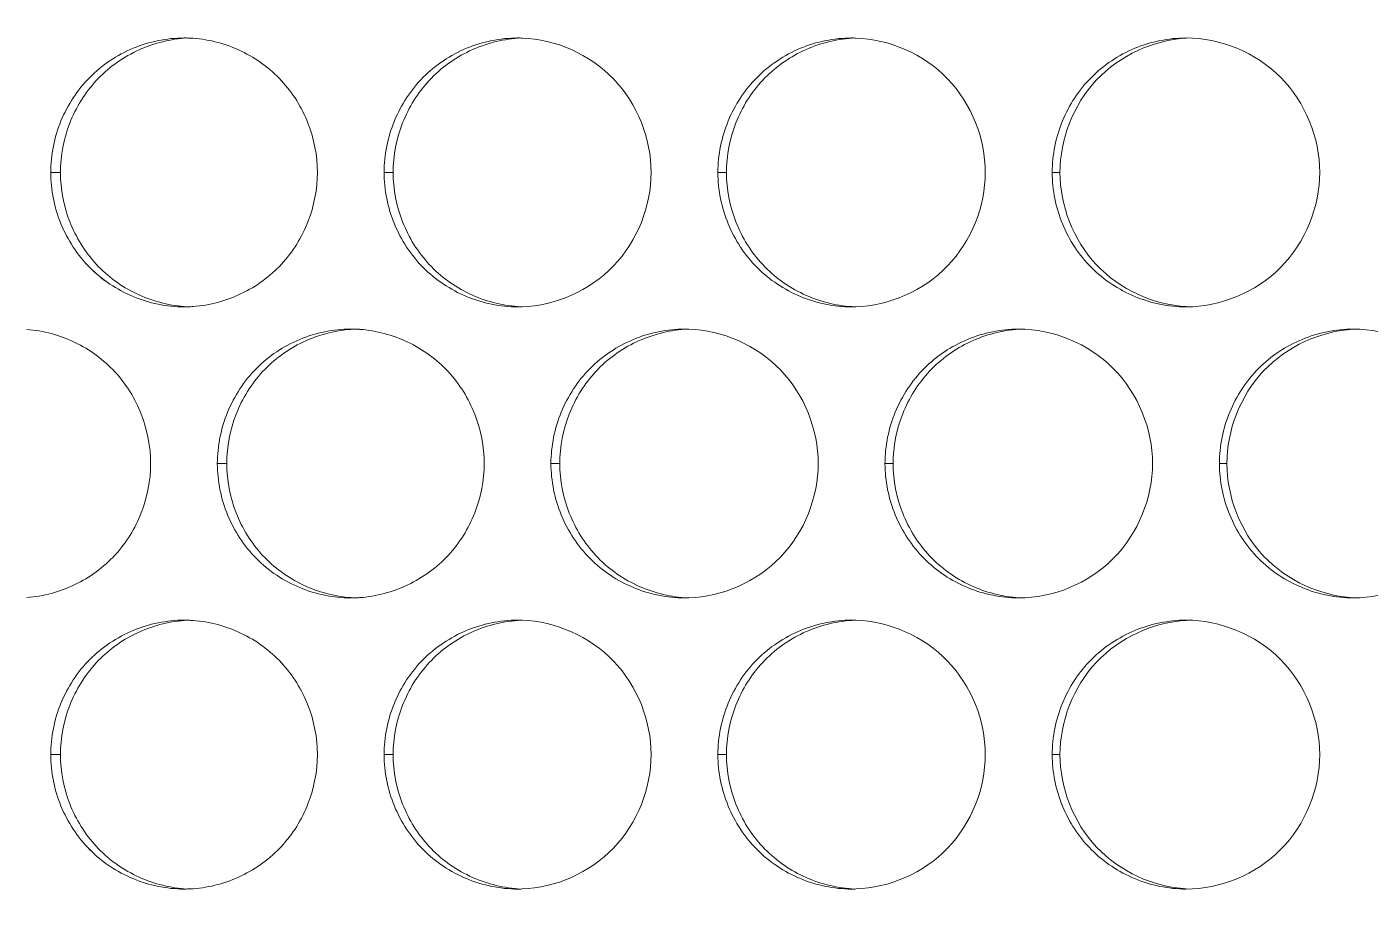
# Model space of a CAD drawing. Header units: millimetres. Extents: x 1177 to 4147, y 93 to 2194.
# Drawn here: x 1696.71 to 1726.67, y 1771.54 to 1791.03 of the extents above; entities that cross this region are included whole.
import ezdxf

# ---------------------------------------------------------------- set-up
doc = ezdxf.new("R2010")
doc.units = ezdxf.units.MM
doc.header["$LTSCALE"] = 0.1
doc.layers.get('0').update_dxf_attribs({"lineweight": 13})
doc.layers.add('标注', color=251, linetype='Continuous', lineweight=9)

msp = doc.modelspace()

# ---------------------------------------------------------------- linework, layer by layer
for radius, start, end in [(196.75, 204.56225, 43.01001), (177.334, 204.90538, 48.55999), (177.047, 204.9052, 48.6494), (168.077, 204.78787, 51.55568), (165.455, 204.70676, 52.44821), (156.5, 204.24844, 55.64881), (156.25, 204.23139, 55.74165), (155.11, 204.1505, 56.16753), (155, 204.14243, 56.20879)]:
    msp.add_arc((1812.49, 1686.895), radius, start, end)
at = {"layer": '标注'}
for p, q in [((1697.462, 1787.779), (1697.246, 1787.779)), ((1697.462, 1787.779), (1697.246, 1787.779)), ((1704.884, 1787.779), (1704.682, 1787.779)), ((1704.884, 1787.779), (1704.682, 1787.779)), ((1712.316, 1787.779), (1712.127, 1787.779)), ((1712.316, 1787.779), (1712.127, 1787.779)), ((1719.756, 1787.779), (1719.582, 1787.779)), ((1719.756, 1787.779), (1719.582, 1787.779)), ((1701.172, 1781.284), (1700.962, 1781.284)), ((1708.599, 1781.284), (1708.403, 1781.284)), ((1716.035, 1781.284), (1715.853, 1781.284)), ((1723.479, 1781.284), (1723.312, 1781.284)), ((1697.462, 1774.789), (1697.246, 1774.789)), ((1697.462, 1774.789), (1697.246, 1774.789)), ((1704.884, 1774.789), (1704.682, 1774.789)), ((1704.884, 1774.789), (1704.682, 1774.789)), ((1712.316, 1774.789), (1712.127, 1774.789)), ((1712.316, 1774.789), (1712.127, 1774.789)), ((1719.756, 1774.789), (1719.582, 1774.789)), ((1719.756, 1774.789), (1719.582, 1774.789))]:
    msp.add_line(p, q, dxfattribs=at)
for centre, radius, start, end in [((1700.219, 1787.975), 2.804, 87.8277, 89.9975), ((1700.219, 1787.975), 2.804, 87.8277, 89.9975), ((1700.217, 1787.94), 2.84, 85.8355, 87.828), ((1700.217, 1787.94), 2.84, 85.8355, 87.828), ((1707.659, 1787.969), 2.81, 87.977, 89.9978), ((1707.659, 1787.969), 2.81, 87.977, 89.9978), ((1715.108, 1787.964), 2.815, 88.1254, 89.9981), ((1715.108, 1787.964), 2.815, 88.1254, 89.9981), ((1700.219, 1787.583), 2.804, 270.0025, 272.1723), ((1700.219, 1787.583), 2.804, 270.0025, 272.1723), ((1700.217, 1787.619), 2.84, 272.172, 274.1645), ((1700.217, 1787.619), 2.84, 272.172, 274.1645), ((1707.659, 1787.589), 2.81, 270.0022, 272.023), ((1707.659, 1787.589), 2.81, 270.0022, 272.023), ((1715.108, 1787.595), 2.815, 270.0019, 271.8746), ((1715.108, 1787.595), 2.815, 270.0019, 271.8746), ((1703.938, 1781.477), 2.807, 87.9025, 89.9977), ((1703.936, 1781.443), 2.842, 85.9783, 87.9027), ((1711.382, 1781.471), 2.813, 88.0513, 89.998), ((1703.938, 1781.091), 2.807, 270.0023, 272.0975), ((1703.936, 1781.126), 2.842, 272.0973, 274.0217), ((1711.382, 1781.097), 2.813, 270.002, 271.9487), ((1700.219, 1774.985), 2.804, 87.8277, 89.9975), ((1700.219, 1774.985), 2.804, 87.8277, 89.9975), ((1700.217, 1774.949), 2.84, 85.8355, 87.828), ((1700.217, 1774.949), 2.84, 85.8355, 87.828), ((1707.659, 1774.979), 2.81, 87.977, 89.9978), ((1707.659, 1774.979), 2.81, 87.977, 89.9978), ((1715.108, 1774.974), 2.815, 88.1254, 89.9981), ((1715.108, 1774.974), 2.815, 88.1254, 89.9981), ((1700.219, 1774.593), 2.804, 270.0025, 272.1723), ((1700.219, 1774.593), 2.804, 270.0025, 272.1723), ((1700.217, 1774.629), 2.84, 272.172, 274.1645), ((1700.217, 1774.629), 2.84, 272.172, 274.1645), ((1707.659, 1774.599), 2.81, 270.0022, 272.023), ((1707.659, 1774.599), 2.81, 270.0022, 272.023), ((1715.108, 1774.604), 2.815, 270.0019, 271.8746), ((1715.108, 1774.604), 2.815, 270.0019, 271.8746)]:
    msp.add_arc(centre, radius, start, end, dxfattribs=at)
msp.add_spline([(2027.49, 1819.182), (1864.296, 1806.369), (1766.772, 1737.15), (1658.757, 1615.796), (1597.49, 1595.163)], degree=3, dxfattribs=at)
for points, knots in [([(1700.225, 1790.772), (1699.856, 1790.745), (1699.123, 1790.546), (1698.205, 1789.875), (1697.608, 1788.903), (1697.462, 1788.152), (1697.462, 1787.779)], [0, 0, 0, 0, 0.248925, 0.498265, 0.748671, 1, 1, 1, 1]), ([(1700.225, 1790.772), (1699.856, 1790.745), (1699.123, 1790.546), (1698.205, 1789.875), (1697.608, 1788.903), (1697.462, 1788.152), (1697.462, 1787.779)], [0, 0, 0, 0, 0.248925, 0.498265, 0.748671, 1, 1, 1, 1]), ([(1703.194, 1787.779), (1703.194, 1788.153), (1703.047, 1788.903), (1702.448, 1789.875), (1701.528, 1790.546), (1700.793, 1790.745), (1700.424, 1790.772)], [0, 0, 0, 0, 0.251074, 0.501391, 0.750853, 1, 1, 1, 1]), ([(1703.194, 1787.779), (1703.194, 1788.153), (1703.047, 1788.903), (1702.448, 1789.875), (1701.528, 1790.546), (1700.793, 1790.745), (1700.424, 1790.772)], [0, 0, 0, 0, 0.251074, 0.501391, 0.750853, 1, 1, 1, 1]), ([(1707.664, 1790.773), (1707.294, 1790.748), (1706.557, 1790.551), (1705.633, 1789.88), (1705.031, 1788.907), (1704.884, 1788.154), (1704.884, 1787.779)], [0, 0, 0, 0, 0.249064, 0.498469, 0.748809, 1, 1, 1, 1]), ([(1707.664, 1790.773), (1707.294, 1790.748), (1706.557, 1790.551), (1705.633, 1789.88), (1705.031, 1788.907), (1704.884, 1788.154), (1704.884, 1787.779)], [0, 0, 0, 0, 0.249064, 0.498469, 0.748809, 1, 1, 1, 1]), ([(1710.637, 1787.779), (1710.637, 1788.529), (1710.034, 1790.085), (1708.503, 1790.751), (1707.758, 1790.778)], [0, 0, 0, 0, 0.50127, 1, 1, 1, 1]), ([(1710.637, 1787.779), (1710.637, 1788.529), (1710.034, 1790.085), (1708.503, 1790.751), (1707.758, 1790.778)], [0, 0, 0, 0, 0.50127, 1, 1, 1, 1]), ([(1715.113, 1790.774), (1714.741, 1790.75), (1714, 1790.556), (1713.07, 1789.886), (1712.464, 1788.91), (1712.316, 1788.155), (1712.316, 1787.779)], [0, 0, 0, 0, 0.249193, 0.49866, 0.748939, 1, 1, 1, 1]), ([(1715.113, 1790.774), (1714.741, 1790.75), (1714, 1790.556), (1713.07, 1789.886), (1712.464, 1788.91), (1712.316, 1788.155), (1712.316, 1787.779)], [0, 0, 0, 0, 0.249193, 0.49866, 0.748939, 1, 1, 1, 1]), ([(1718.09, 1787.779), (1718.09, 1788.53), (1717.484, 1790.089), (1715.947, 1790.753), (1715.2, 1790.778)], [0, 0, 0, 0, 0.501064, 1, 1, 1, 1]), ([(1718.09, 1787.779), (1718.09, 1788.53), (1717.484, 1790.089), (1715.947, 1790.753), (1715.2, 1790.778)], [0, 0, 0, 0, 0.501064, 1, 1, 1, 1]), ([(1722.571, 1790.775), (1721.837, 1790.732), (1720.341, 1790.052), (1719.756, 1788.519), (1719.756, 1787.779)], [0, 0, 0, 0, 0.498764, 1, 1, 1, 1]), ([(1722.571, 1790.775), (1721.837, 1790.732), (1720.341, 1790.052), (1719.756, 1788.519), (1719.756, 1787.779)], [0, 0, 0, 0, 0.498764, 1, 1, 1, 1]), ([(1725.551, 1787.779), (1725.551, 1788.544), (1724.918, 1790.136), (1723.328, 1790.779), (1722.566, 1790.779)], [0, 0, 0, 0, 0.500882, 1, 1, 1, 1]), ([(1725.551, 1787.779), (1725.551, 1788.544), (1724.918, 1790.136), (1723.328, 1790.779), (1722.566, 1790.779)], [0, 0, 0, 0, 0.500882, 1, 1, 1, 1]), ([(1706.521, 1790.548), (1706.163, 1790.398), (1705.494, 1789.958), (1705.059, 1789.286), (1704.911, 1788.927)], [0, 0, 0, 0, 0.499396, 1, 1, 1, 1]), ([(1706.521, 1790.548), (1706.163, 1790.398), (1705.494, 1789.958), (1705.059, 1789.286), (1704.911, 1788.927)], [0, 0, 0, 0, 0.499396, 1, 1, 1, 1]), ([(1713.968, 1790.548), (1713.61, 1790.398), (1712.941, 1789.958), (1712.505, 1789.286), (1712.357, 1788.927)], [0, 0, 0, 0, 0.499513, 1, 1, 1, 1]), ([(1713.968, 1790.548), (1713.61, 1790.398), (1712.941, 1789.958), (1712.505, 1789.286), (1712.357, 1788.927)], [0, 0, 0, 0, 0.499513, 1, 1, 1, 1]), ([(1721.425, 1790.548), (1721.066, 1790.398), (1720.397, 1789.958), (1719.96, 1789.286), (1719.812, 1788.927)], [0, 0, 0, 0, 0.499622, 1, 1, 1, 1]), ([(1721.425, 1790.548), (1721.066, 1790.398), (1720.397, 1789.958), (1719.96, 1789.286), (1719.812, 1788.927)], [0, 0, 0, 0, 0.499622, 1, 1, 1, 1]), ([(1697.462, 1787.779), (1697.462, 1787.406), (1697.608, 1786.656), (1698.205, 1785.684), (1699.123, 1785.013), (1699.856, 1784.814), (1700.225, 1784.787)], [0, 0, 0, 0, 0.251329, 0.501735, 0.751075, 1, 1, 1, 1]), ([(1697.462, 1787.779), (1697.462, 1787.406), (1697.608, 1786.656), (1698.205, 1785.684), (1699.123, 1785.013), (1699.856, 1784.814), (1700.225, 1784.787)], [0, 0, 0, 0, 0.251329, 0.501735, 0.751075, 1, 1, 1, 1]), ([(1700.424, 1784.787), (1700.793, 1784.814), (1701.528, 1785.012), (1702.448, 1785.684), (1703.047, 1786.655), (1703.194, 1787.406), (1703.194, 1787.779)], [0, 0, 0, 0, 0.249147, 0.498609, 0.748926, 1, 1, 1, 1]), ([(1700.424, 1784.787), (1700.793, 1784.814), (1701.528, 1785.012), (1702.448, 1785.684), (1703.047, 1786.655), (1703.194, 1787.406), (1703.194, 1787.779)], [0, 0, 0, 0, 0.249147, 0.498609, 0.748926, 1, 1, 1, 1]), ([(1704.884, 1787.779), (1704.884, 1787.405), (1705.031, 1786.652), (1705.633, 1785.678), (1706.557, 1785.008), (1707.294, 1784.811), (1707.664, 1784.786)], [0, 0, 0, 0, 0.251191, 0.501531, 0.750936, 1, 1, 1, 1]), ([(1704.884, 1787.779), (1704.884, 1787.405), (1705.031, 1786.652), (1705.633, 1785.678), (1706.557, 1785.008), (1707.294, 1784.811), (1707.664, 1784.786)], [0, 0, 0, 0, 0.251191, 0.501531, 0.750936, 1, 1, 1, 1]), ([(1707.758, 1784.781), (1708.503, 1784.807), (1710.034, 1785.474), (1710.637, 1787.03), (1710.637, 1787.779)], [0, 0, 0, 0, 0.49873, 1, 1, 1, 1]), ([(1707.758, 1784.781), (1708.503, 1784.807), (1710.034, 1785.474), (1710.637, 1787.03), (1710.637, 1787.779)], [0, 0, 0, 0, 0.49873, 1, 1, 1, 1]), ([(1712.316, 1787.779), (1712.316, 1787.404), (1712.464, 1786.649), (1713.07, 1785.672), (1714, 1785.003), (1714.741, 1784.808), (1715.113, 1784.785)], [0, 0, 0, 0, 0.251061, 0.50134, 0.750807, 1, 1, 1, 1]), ([(1712.316, 1787.779), (1712.316, 1787.404), (1712.464, 1786.649), (1713.07, 1785.672), (1714, 1785.003), (1714.741, 1784.808), (1715.113, 1784.785)], [0, 0, 0, 0, 0.251061, 0.50134, 0.750807, 1, 1, 1, 1]), ([(1715.2, 1784.781), (1715.947, 1784.805), (1717.484, 1785.47), (1718.09, 1787.029), (1718.09, 1787.779)], [0, 0, 0, 0, 0.498936, 1, 1, 1, 1]), ([(1715.2, 1784.781), (1715.947, 1784.805), (1717.484, 1785.47), (1718.09, 1787.029), (1718.09, 1787.779)], [0, 0, 0, 0, 0.498936, 1, 1, 1, 1]), ([(1719.756, 1787.779), (1719.756, 1787.04), (1720.341, 1785.506), (1721.837, 1784.827), (1722.571, 1784.784)], [0, 0, 0, 0, 0.501236, 1, 1, 1, 1]), ([(1719.756, 1787.779), (1719.756, 1787.04), (1720.341, 1785.506), (1721.837, 1784.827), (1722.571, 1784.784)], [0, 0, 0, 0, 0.501236, 1, 1, 1, 1]), ([(1722.566, 1784.779), (1723.328, 1784.779), (1724.918, 1785.423), (1725.551, 1787.015), (1725.551, 1787.779)], [0, 0, 0, 0, 0.499118, 1, 1, 1, 1]), ([(1722.566, 1784.779), (1723.328, 1784.779), (1724.918, 1785.423), (1725.551, 1787.015), (1725.551, 1787.779)], [0, 0, 0, 0, 0.499118, 1, 1, 1, 1]), ([(1697.475, 1786.632), (1697.622, 1786.273), (1698.057, 1785.601), (1698.724, 1785.161), (1699.082, 1785.011)], [0, 0, 0, 0, 0.50073, 1, 1, 1, 1]), ([(1704.911, 1786.632), (1705.059, 1786.272), (1705.494, 1785.601), (1706.163, 1785.161), (1706.521, 1785.011)], [0, 0, 0, 0, 0.500604, 1, 1, 1, 1]), ([(1704.911, 1786.632), (1705.059, 1786.272), (1705.494, 1785.601), (1706.163, 1785.161), (1706.521, 1785.011)], [0, 0, 0, 0, 0.500604, 1, 1, 1, 1]), ([(1712.357, 1786.632), (1712.505, 1786.272), (1712.941, 1785.601), (1713.61, 1785.161), (1713.968, 1785.011)], [0, 0, 0, 0, 0.500487, 1, 1, 1, 1]), ([(1712.357, 1786.632), (1712.505, 1786.272), (1712.941, 1785.601), (1713.61, 1785.161), (1713.968, 1785.011)], [0, 0, 0, 0, 0.500487, 1, 1, 1, 1]), ([(1719.812, 1786.632), (1719.96, 1786.272), (1720.397, 1785.601), (1721.066, 1785.161), (1721.425, 1785.011)], [0, 0, 0, 0, 0.500378, 1, 1, 1, 1]), ([(1719.812, 1786.632), (1719.96, 1786.272), (1720.397, 1785.601), (1721.066, 1785.161), (1721.425, 1785.011)], [0, 0, 0, 0, 0.500378, 1, 1, 1, 1]), ([(1699.475, 1781.284), (1699.475, 1781.657), (1699.329, 1782.406), (1698.733, 1783.377), (1697.815, 1784.049), (1697.083, 1784.248), (1696.714, 1784.276)], [0, 0, 0, 0, 0.251145, 0.501497, 0.750925, 1, 1, 1, 1]), ([(1703.943, 1784.277), (1703.574, 1784.251), (1702.839, 1784.054), (1701.918, 1783.382), (1701.318, 1782.409), (1701.172, 1781.658), (1701.172, 1781.284)], [0, 0, 0, 0, 0.248996, 0.498369, 0.748741, 1, 1, 1, 1]), ([(1706.914, 1781.284), (1706.914, 1781.658), (1706.767, 1782.41), (1706.166, 1783.383), (1705.242, 1784.054), (1704.506, 1784.251), (1704.136, 1784.277)], [0, 0, 0, 0, 0.251005, 0.501289, 0.750782, 1, 1, 1, 1]), ([(1711.388, 1784.278), (1711.017, 1784.254), (1710.278, 1784.059), (1709.35, 1783.388), (1708.747, 1782.413), (1708.599, 1781.659), (1708.599, 1781.284)], [0, 0, 0, 0, 0.24913, 0.498566, 0.748875, 1, 1, 1, 1]), ([(1714.363, 1781.284), (1714.363, 1782.034), (1713.758, 1783.592), (1712.224, 1784.257), (1711.478, 1784.283)], [0, 0, 0, 0, 0.501165, 1, 1, 1, 1]), ([(1718.841, 1784.279), (1718.468, 1784.256), (1717.725, 1784.064), (1716.792, 1783.394), (1716.184, 1782.417), (1716.035, 1781.66), (1716.035, 1781.284)], [0, 0, 0, 0, 0.249253, 0.49875, 0.749, 1, 1, 1, 1]), ([(1721.82, 1781.284), (1721.82, 1782.049), (1721.187, 1783.64), (1719.598, 1784.284), (1718.836, 1784.284)], [0, 0, 0, 0, 0.500977, 1, 1, 1, 1]), ([(1726.303, 1784.28), (1725.567, 1784.239), (1724.067, 1783.561), (1723.479, 1782.024), (1723.479, 1781.284)], [0, 0, 0, 0, 0.498854, 1, 1, 1, 1]), ([(1729.285, 1781.284), (1729.285, 1782.049), (1728.65, 1783.641), (1727.06, 1784.284), (1726.298, 1784.284)], [0, 0, 0, 0, 0.50079, 1, 1, 1, 1]), ([(1702.8, 1784.052), (1702.442, 1783.903), (1701.775, 1783.462), (1701.34, 1782.791), (1701.192, 1782.431)], [0, 0, 0, 0, 0.499334, 1, 1, 1, 1]), ([(1710.243, 1784.052), (1709.885, 1783.903), (1709.217, 1783.462), (1708.781, 1782.791), (1708.633, 1782.431)], [0, 0, 0, 0, 0.499456, 1, 1, 1, 1]), ([(1717.696, 1784.052), (1717.337, 1783.903), (1716.668, 1783.463), (1716.232, 1782.791), (1716.083, 1782.431)], [0, 0, 0, 0, 0.499569, 1, 1, 1, 1]), ([(1725.156, 1784.052), (1724.797, 1783.903), (1724.128, 1783.463), (1723.691, 1782.791), (1723.542, 1782.431)], [0, 0, 0, 0, 0.499673, 1, 1, 1, 1]), ([(1696.714, 1778.292), (1697.083, 1778.32), (1697.815, 1778.52), (1698.733, 1779.191), (1699.329, 1780.162), (1699.475, 1780.912), (1699.475, 1781.284)], [0, 0, 0, 0, 0.249075, 0.498503, 0.748855, 1, 1, 1, 1]), ([(1701.172, 1781.284), (1701.172, 1780.911), (1701.318, 1780.159), (1701.918, 1779.186), (1702.839, 1778.515), (1703.574, 1778.317), (1703.943, 1778.291)], [0, 0, 0, 0, 0.251259, 0.501631, 0.751004, 1, 1, 1, 1]), ([(1704.136, 1778.291), (1704.506, 1778.317), (1705.242, 1778.515), (1706.166, 1779.185), (1706.767, 1780.158), (1706.914, 1780.91), (1706.914, 1781.284)], [0, 0, 0, 0, 0.249218, 0.498711, 0.748995, 1, 1, 1, 1]), ([(1708.599, 1781.284), (1708.599, 1780.909), (1708.747, 1780.155), (1709.35, 1779.18), (1710.278, 1778.51), (1711.017, 1778.315), (1711.388, 1778.29)], [0, 0, 0, 0, 0.251125, 0.501434, 0.75087, 1, 1, 1, 1]), ([(1711.478, 1778.286), (1712.224, 1778.311), (1713.758, 1778.977), (1714.363, 1780.534), (1714.363, 1781.284)], [0, 0, 0, 0, 0.498835, 1, 1, 1, 1]), ([(1716.035, 1781.284), (1716.035, 1780.908), (1716.184, 1780.152), (1716.792, 1779.174), (1717.725, 1778.505), (1718.468, 1778.312), (1718.841, 1778.289)], [0, 0, 0, 0, 0.251, 0.50125, 0.750747, 1, 1, 1, 1]), ([(1718.836, 1778.284), (1719.598, 1778.284), (1721.187, 1778.928), (1721.82, 1780.519), (1721.82, 1781.284)], [0, 0, 0, 0, 0.499023, 1, 1, 1, 1]), ([(1723.479, 1781.284), (1723.479, 1780.544), (1724.067, 1779.007), (1725.567, 1778.329), (1726.303, 1778.289)], [0, 0, 0, 0, 0.501146, 1, 1, 1, 1]), ([(1726.298, 1778.284), (1727.06, 1778.284), (1728.65, 1778.928), (1729.285, 1780.519), (1729.285, 1781.284)], [0, 0, 0, 0, 0.49921, 1, 1, 1, 1]), ([(1701.192, 1780.137), (1701.34, 1779.777), (1701.775, 1779.106), (1702.442, 1778.665), (1702.8, 1778.516)], [0, 0, 0, 0, 0.500666, 1, 1, 1, 1]), ([(1708.633, 1780.137), (1708.781, 1779.777), (1709.217, 1779.106), (1709.885, 1778.665), (1710.243, 1778.516)], [0, 0, 0, 0, 0.500544, 1, 1, 1, 1]), ([(1716.083, 1780.137), (1716.232, 1779.777), (1716.668, 1779.106), (1717.337, 1778.665), (1717.696, 1778.516)], [0, 0, 0, 0, 0.500431, 1, 1, 1, 1]), ([(1723.542, 1780.137), (1723.691, 1779.777), (1724.128, 1779.106), (1724.797, 1778.665), (1725.156, 1778.516)], [0, 0, 0, 0, 0.500327, 1, 1, 1, 1]), ([(1700.225, 1777.781), (1699.856, 1777.755), (1699.123, 1777.556), (1698.205, 1776.884), (1697.608, 1775.912), (1697.462, 1775.162), (1697.462, 1774.789)], [0, 0, 0, 0, 0.248925, 0.498265, 0.748671, 1, 1, 1, 1]), ([(1700.225, 1777.781), (1699.856, 1777.755), (1699.123, 1777.556), (1698.205, 1776.884), (1697.608, 1775.912), (1697.462, 1775.162), (1697.462, 1774.789)], [0, 0, 0, 0, 0.248925, 0.498265, 0.748671, 1, 1, 1, 1]), ([(1703.194, 1774.789), (1703.194, 1775.162), (1703.047, 1775.913), (1702.448, 1776.885), (1701.528, 1777.556), (1700.793, 1777.755), (1700.424, 1777.782)], [0, 0, 0, 0, 0.251074, 0.501391, 0.750853, 1, 1, 1, 1]), ([(1703.194, 1774.789), (1703.194, 1775.162), (1703.047, 1775.913), (1702.448, 1776.885), (1701.528, 1777.556), (1700.793, 1777.755), (1700.424, 1777.782)], [0, 0, 0, 0, 0.251074, 0.501391, 0.750853, 1, 1, 1, 1]), ([(1707.664, 1777.782), (1707.294, 1777.757), (1706.557, 1777.561), (1705.633, 1776.89), (1705.031, 1775.916), (1704.884, 1775.163), (1704.884, 1774.789)], [0, 0, 0, 0, 0.249064, 0.498469, 0.748809, 1, 1, 1, 1]), ([(1707.664, 1777.782), (1707.294, 1777.757), (1706.557, 1777.561), (1705.633, 1776.89), (1705.031, 1775.916), (1704.884, 1775.163), (1704.884, 1774.789)], [0, 0, 0, 0, 0.249064, 0.498469, 0.748809, 1, 1, 1, 1]), ([(1706.521, 1777.557), (1706.163, 1777.408), (1705.494, 1776.967), (1705.059, 1776.296), (1704.911, 1775.936)], [0, 0, 0, 0, 0.499396, 1, 1, 1, 1]), ([(1706.521, 1777.557), (1706.163, 1777.408), (1705.494, 1776.967), (1705.059, 1776.296), (1704.911, 1775.936)], [0, 0, 0, 0, 0.499396, 1, 1, 1, 1]), ([(1710.637, 1774.789), (1710.637, 1775.538), (1710.034, 1777.094), (1708.503, 1777.761), (1707.758, 1777.787)], [0, 0, 0, 0, 0.50127, 1, 1, 1, 1]), ([(1710.637, 1774.789), (1710.637, 1775.538), (1710.034, 1777.094), (1708.503, 1777.761), (1707.758, 1777.787)], [0, 0, 0, 0, 0.50127, 1, 1, 1, 1]), ([(1715.113, 1777.783), (1714.741, 1777.76), (1714, 1777.566), (1713.07, 1776.896), (1712.464, 1775.92), (1712.316, 1775.164), (1712.316, 1774.789)], [0, 0, 0, 0, 0.249193, 0.49866, 0.748939, 1, 1, 1, 1]), ([(1715.113, 1777.783), (1714.741, 1777.76), (1714, 1777.566), (1713.07, 1776.896), (1712.464, 1775.92), (1712.316, 1775.164), (1712.316, 1774.789)], [0, 0, 0, 0, 0.249193, 0.49866, 0.748939, 1, 1, 1, 1]), ([(1713.968, 1777.557), (1713.61, 1777.408), (1712.941, 1776.967), (1712.505, 1776.296), (1712.357, 1775.936)], [0, 0, 0, 0, 0.499513, 1, 1, 1, 1]), ([(1713.968, 1777.557), (1713.61, 1777.408), (1712.941, 1776.967), (1712.505, 1776.296), (1712.357, 1775.936)], [0, 0, 0, 0, 0.499513, 1, 1, 1, 1]), ([(1718.09, 1774.789), (1718.09, 1775.539), (1717.484, 1777.099), (1715.947, 1777.763), (1715.2, 1777.787)], [0, 0, 0, 0, 0.501064, 1, 1, 1, 1]), ([(1718.09, 1774.789), (1718.09, 1775.539), (1717.484, 1777.099), (1715.947, 1777.763), (1715.2, 1777.787)], [0, 0, 0, 0, 0.501064, 1, 1, 1, 1]), ([(1722.571, 1777.784), (1721.837, 1777.742), (1720.341, 1777.062), (1719.756, 1775.528), (1719.756, 1774.789)], [0, 0, 0, 0, 0.498764, 1, 1, 1, 1]), ([(1722.571, 1777.784), (1721.837, 1777.742), (1720.341, 1777.062), (1719.756, 1775.528), (1719.756, 1774.789)], [0, 0, 0, 0, 0.498764, 1, 1, 1, 1]), ([(1721.425, 1777.557), (1721.066, 1777.408), (1720.397, 1776.968), (1719.96, 1776.296), (1719.812, 1775.936)], [0, 0, 0, 0, 0.499622, 1, 1, 1, 1]), ([(1721.425, 1777.557), (1721.066, 1777.408), (1720.397, 1776.968), (1719.96, 1776.296), (1719.812, 1775.936)], [0, 0, 0, 0, 0.499622, 1, 1, 1, 1]), ([(1725.551, 1774.789), (1725.551, 1775.554), (1724.918, 1777.145), (1723.328, 1777.789), (1722.566, 1777.789)], [0, 0, 0, 0, 0.500882, 1, 1, 1, 1]), ([(1725.551, 1774.789), (1725.551, 1775.554), (1724.918, 1777.145), (1723.328, 1777.789), (1722.566, 1777.789)], [0, 0, 0, 0, 0.500882, 1, 1, 1, 1]), ([(1697.462, 1774.789), (1697.462, 1774.416), (1697.608, 1773.666), (1698.205, 1772.694), (1699.123, 1772.022), (1699.856, 1771.823), (1700.225, 1771.796)], [0, 0, 0, 0, 0.251329, 0.501735, 0.751075, 1, 1, 1, 1]), ([(1697.462, 1774.789), (1697.462, 1774.416), (1697.608, 1773.666), (1698.205, 1772.694), (1699.123, 1772.022), (1699.856, 1771.823), (1700.225, 1771.796)], [0, 0, 0, 0, 0.251329, 0.501735, 0.751075, 1, 1, 1, 1]), ([(1700.424, 1771.796), (1700.793, 1771.823), (1701.528, 1772.022), (1702.448, 1772.693), (1703.047, 1773.665), (1703.194, 1774.416), (1703.194, 1774.789)], [0, 0, 0, 0, 0.249147, 0.498609, 0.748926, 1, 1, 1, 1]), ([(1700.424, 1771.796), (1700.793, 1771.823), (1701.528, 1772.022), (1702.448, 1772.693), (1703.047, 1773.665), (1703.194, 1774.416), (1703.194, 1774.789)], [0, 0, 0, 0, 0.249147, 0.498609, 0.748926, 1, 1, 1, 1]), ([(1704.884, 1774.789), (1704.884, 1774.415), (1705.031, 1773.662), (1705.633, 1772.688), (1706.557, 1772.017), (1707.294, 1771.821), (1707.664, 1771.796)], [0, 0, 0, 0, 0.251191, 0.501531, 0.750936, 1, 1, 1, 1]), ([(1704.884, 1774.789), (1704.884, 1774.415), (1705.031, 1773.662), (1705.633, 1772.688), (1706.557, 1772.017), (1707.294, 1771.821), (1707.664, 1771.796)], [0, 0, 0, 0, 0.251191, 0.501531, 0.750936, 1, 1, 1, 1]), ([(1707.758, 1771.791), (1708.503, 1771.817), (1710.034, 1772.484), (1710.637, 1774.04), (1710.637, 1774.789)], [0, 0, 0, 0, 0.49873, 1, 1, 1, 1]), ([(1707.758, 1771.791), (1708.503, 1771.817), (1710.034, 1772.484), (1710.637, 1774.04), (1710.637, 1774.789)], [0, 0, 0, 0, 0.49873, 1, 1, 1, 1]), ([(1712.316, 1774.789), (1712.316, 1774.414), (1712.464, 1773.658), (1713.07, 1772.682), (1714, 1772.012), (1714.741, 1771.818), (1715.113, 1771.795)], [0, 0, 0, 0, 0.251061, 0.50134, 0.750807, 1, 1, 1, 1]), ([(1712.316, 1774.789), (1712.316, 1774.414), (1712.464, 1773.658), (1713.07, 1772.682), (1714, 1772.012), (1714.741, 1771.818), (1715.113, 1771.795)], [0, 0, 0, 0, 0.251061, 0.50134, 0.750807, 1, 1, 1, 1]), ([(1715.2, 1771.791), (1715.947, 1771.815), (1717.484, 1772.479), (1718.09, 1774.039), (1718.09, 1774.789)], [0, 0, 0, 0, 0.498936, 1, 1, 1, 1]), ([(1715.2, 1771.791), (1715.947, 1771.815), (1717.484, 1772.479), (1718.09, 1774.039), (1718.09, 1774.789)], [0, 0, 0, 0, 0.498936, 1, 1, 1, 1]), ([(1719.756, 1774.789), (1719.756, 1774.05), (1720.341, 1772.516), (1721.837, 1771.836), (1722.571, 1771.794)], [0, 0, 0, 0, 0.501236, 1, 1, 1, 1]), ([(1719.756, 1774.789), (1719.756, 1774.05), (1720.341, 1772.516), (1721.837, 1771.836), (1722.571, 1771.794)], [0, 0, 0, 0, 0.501236, 1, 1, 1, 1]), ([(1722.566, 1771.789), (1723.328, 1771.789), (1724.918, 1772.433), (1725.551, 1774.024), (1725.551, 1774.789)], [0, 0, 0, 0, 0.499118, 1, 1, 1, 1]), ([(1722.566, 1771.789), (1723.328, 1771.789), (1724.918, 1772.433), (1725.551, 1774.024), (1725.551, 1774.789)], [0, 0, 0, 0, 0.499118, 1, 1, 1, 1]), ([(1697.475, 1773.642), (1697.622, 1773.282), (1698.057, 1772.611), (1698.724, 1772.17), (1699.082, 1772.021)], [0, 0, 0, 0, 0.50073, 1, 1, 1, 1]), ([(1704.911, 1773.642), (1705.059, 1773.282), (1705.494, 1772.611), (1706.163, 1772.17), (1706.521, 1772.021)], [0, 0, 0, 0, 0.500604, 1, 1, 1, 1]), ([(1704.911, 1773.642), (1705.059, 1773.282), (1705.494, 1772.611), (1706.163, 1772.17), (1706.521, 1772.021)], [0, 0, 0, 0, 0.500604, 1, 1, 1, 1]), ([(1712.357, 1773.642), (1712.505, 1773.282), (1712.941, 1772.611), (1713.61, 1772.17), (1713.968, 1772.021)], [0, 0, 0, 0, 0.500487, 1, 1, 1, 1]), ([(1712.357, 1773.642), (1712.505, 1773.282), (1712.941, 1772.611), (1713.61, 1772.17), (1713.968, 1772.021)], [0, 0, 0, 0, 0.500487, 1, 1, 1, 1]), ([(1719.812, 1773.642), (1719.96, 1773.282), (1720.397, 1772.61), (1721.066, 1772.17), (1721.425, 1772.021)], [0, 0, 0, 0, 0.500378, 1, 1, 1, 1]), ([(1719.812, 1773.642), (1719.96, 1773.282), (1720.397, 1772.61), (1721.066, 1772.17), (1721.425, 1772.021)], [0, 0, 0, 0, 0.500378, 1, 1, 1, 1])]:
    msp.add_open_spline(points, degree=3, knots=knots, dxfattribs=at)
for points in [[(1700.219, 1790.779), (1699.832, 1790.779), (1699.439, 1790.697), (1699.082, 1790.548)], [(1700.219, 1790.779), (1699.832, 1790.779), (1699.439, 1790.697), (1699.082, 1790.548)], [(1707.659, 1790.779), (1707.272, 1790.779), (1706.878, 1790.697), (1706.521, 1790.548)], [(1707.659, 1790.779), (1707.272, 1790.779), (1706.878, 1790.697), (1706.521, 1790.548)], [(1715.108, 1790.779), (1714.72, 1790.779), (1714.326, 1790.697), (1713.968, 1790.548)], [(1715.108, 1790.779), (1714.72, 1790.779), (1714.326, 1790.697), (1713.968, 1790.548)], [(1722.566, 1790.779), (1722.178, 1790.779), (1721.783, 1790.697), (1721.425, 1790.548)], [(1722.566, 1790.779), (1722.178, 1790.779), (1721.783, 1790.697), (1721.425, 1790.548)], [(1699.082, 1790.548), (1698.724, 1790.398), (1698.389, 1790.175), (1698.116, 1789.9)], [(1699.082, 1790.548), (1698.724, 1790.398), (1698.389, 1790.175), (1698.116, 1789.9)], [(1698.116, 1789.9), (1697.842, 1789.624), (1697.622, 1789.286), (1697.475, 1788.927)], [(1698.116, 1789.9), (1697.842, 1789.624), (1697.622, 1789.286), (1697.475, 1788.927)], [(1697.475, 1788.927), (1697.327, 1788.566), (1697.246, 1788.169), (1697.246, 1787.779)], [(1697.475, 1788.927), (1697.327, 1788.566), (1697.246, 1788.169), (1697.246, 1787.779)], [(1704.911, 1788.927), (1704.763, 1788.566), (1704.682, 1788.169), (1704.682, 1787.779)], [(1704.911, 1788.927), (1704.763, 1788.566), (1704.682, 1788.169), (1704.682, 1787.779)], [(1712.357, 1788.927), (1712.209, 1788.566), (1712.127, 1788.169), (1712.127, 1787.779)], [(1712.357, 1788.927), (1712.209, 1788.566), (1712.127, 1788.169), (1712.127, 1787.779)], [(1719.812, 1788.927), (1719.663, 1788.566), (1719.582, 1788.169), (1719.582, 1787.779)], [(1719.812, 1788.927), (1719.663, 1788.566), (1719.582, 1788.169), (1719.582, 1787.779)], [(1697.246, 1787.779), (1697.246, 1787.389), (1697.327, 1786.993), (1697.475, 1786.632)], [(1697.246, 1787.779), (1697.246, 1787.389), (1697.327, 1786.993), (1697.475, 1786.632)], [(1704.682, 1787.779), (1704.682, 1787.389), (1704.763, 1786.993), (1704.911, 1786.632)], [(1704.682, 1787.779), (1704.682, 1787.389), (1704.763, 1786.993), (1704.911, 1786.632)], [(1712.127, 1787.779), (1712.127, 1787.389), (1712.209, 1786.993), (1712.357, 1786.632)], [(1712.127, 1787.779), (1712.127, 1787.389), (1712.209, 1786.993), (1712.357, 1786.632)], [(1719.582, 1787.779), (1719.582, 1787.389), (1719.663, 1786.993), (1719.812, 1786.632)], [(1719.582, 1787.779), (1719.582, 1787.389), (1719.663, 1786.993), (1719.812, 1786.632)], [(1697.475, 1786.632), (1697.622, 1786.273), (1697.842, 1785.935), (1698.116, 1785.659)], [(1698.116, 1785.659), (1698.389, 1785.383), (1698.724, 1785.161), (1699.082, 1785.011)], [(1699.082, 1785.011), (1699.439, 1784.862), (1699.832, 1784.779), (1700.219, 1784.779)], [(1699.082, 1785.011), (1699.439, 1784.862), (1699.832, 1784.779), (1700.219, 1784.779)], [(1706.521, 1785.011), (1706.878, 1784.862), (1707.272, 1784.779), (1707.659, 1784.779)], [(1706.521, 1785.011), (1706.878, 1784.862), (1707.272, 1784.779), (1707.659, 1784.779)], [(1713.968, 1785.011), (1714.326, 1784.862), (1714.72, 1784.779), (1715.108, 1784.779)], [(1713.968, 1785.011), (1714.326, 1784.862), (1714.72, 1784.779), (1715.108, 1784.779)], [(1721.425, 1785.011), (1721.783, 1784.862), (1722.178, 1784.779), (1722.566, 1784.779)], [(1721.425, 1785.011), (1721.783, 1784.862), (1722.178, 1784.779), (1722.566, 1784.779)], [(1703.938, 1784.284), (1703.551, 1784.284), (1703.157, 1784.202), (1702.8, 1784.052)], [(1711.382, 1784.284), (1710.995, 1784.284), (1710.601, 1784.202), (1710.243, 1784.052)], [(1718.836, 1784.284), (1718.448, 1784.284), (1718.054, 1784.202), (1717.696, 1784.052)], [(1726.298, 1784.284), (1725.909, 1784.284), (1725.515, 1784.202), (1725.156, 1784.052)], [(1701.192, 1782.431), (1701.044, 1782.071), (1700.962, 1781.674), (1700.962, 1781.284)], [(1708.633, 1782.431), (1708.485, 1782.071), (1708.403, 1781.674), (1708.403, 1781.284)], [(1716.083, 1782.431), (1715.935, 1782.071), (1715.853, 1781.674), (1715.853, 1781.284)], [(1723.542, 1782.431), (1723.394, 1782.071), (1723.312, 1781.674), (1723.312, 1781.284)], [(1700.962, 1781.284), (1700.962, 1780.894), (1701.044, 1780.498), (1701.192, 1780.137)], [(1708.403, 1781.284), (1708.403, 1780.894), (1708.485, 1780.498), (1708.633, 1780.137)], [(1715.853, 1781.284), (1715.853, 1780.894), (1715.935, 1780.498), (1716.083, 1780.137)], [(1723.312, 1781.284), (1723.312, 1780.894), (1723.394, 1780.498), (1723.542, 1780.137)], [(1702.8, 1778.516), (1703.157, 1778.367), (1703.551, 1778.284), (1703.938, 1778.284)], [(1710.243, 1778.516), (1710.601, 1778.367), (1710.995, 1778.284), (1711.382, 1778.284)], [(1717.696, 1778.516), (1718.054, 1778.367), (1718.448, 1778.284), (1718.836, 1778.284)], [(1725.156, 1778.516), (1725.515, 1778.367), (1725.909, 1778.284), (1726.298, 1778.284)], [(1699.082, 1777.557), (1698.724, 1777.408), (1698.389, 1777.185), (1698.116, 1776.91)], [(1699.082, 1777.557), (1698.724, 1777.408), (1698.389, 1777.185), (1698.116, 1776.91)], [(1700.219, 1777.789), (1699.832, 1777.789), (1699.439, 1777.706), (1699.082, 1777.557)], [(1700.219, 1777.789), (1699.832, 1777.789), (1699.439, 1777.706), (1699.082, 1777.557)], [(1707.659, 1777.789), (1707.272, 1777.789), (1706.878, 1777.706), (1706.521, 1777.557)], [(1707.659, 1777.789), (1707.272, 1777.789), (1706.878, 1777.706), (1706.521, 1777.557)], [(1715.108, 1777.789), (1714.72, 1777.789), (1714.326, 1777.706), (1713.968, 1777.557)], [(1715.108, 1777.789), (1714.72, 1777.789), (1714.326, 1777.706), (1713.968, 1777.557)], [(1722.566, 1777.789), (1722.178, 1777.789), (1721.783, 1777.706), (1721.425, 1777.557)], [(1722.566, 1777.789), (1722.178, 1777.789), (1721.783, 1777.706), (1721.425, 1777.557)], [(1698.116, 1776.91), (1697.842, 1776.634), (1697.622, 1776.296), (1697.475, 1775.936)], [(1698.116, 1776.91), (1697.842, 1776.634), (1697.622, 1776.296), (1697.475, 1775.936)], [(1697.475, 1775.936), (1697.327, 1775.575), (1697.246, 1775.179), (1697.246, 1774.789)], [(1697.475, 1775.936), (1697.327, 1775.575), (1697.246, 1775.179), (1697.246, 1774.789)], [(1704.911, 1775.936), (1704.763, 1775.576), (1704.682, 1775.179), (1704.682, 1774.789)], [(1704.911, 1775.936), (1704.763, 1775.576), (1704.682, 1775.179), (1704.682, 1774.789)], [(1712.357, 1775.936), (1712.209, 1775.576), (1712.127, 1775.179), (1712.127, 1774.789)], [(1712.357, 1775.936), (1712.209, 1775.576), (1712.127, 1775.179), (1712.127, 1774.789)], [(1719.812, 1775.936), (1719.663, 1775.576), (1719.582, 1775.179), (1719.582, 1774.789)], [(1719.812, 1775.936), (1719.663, 1775.576), (1719.582, 1775.179), (1719.582, 1774.789)], [(1697.246, 1774.789), (1697.246, 1774.399), (1697.327, 1774.003), (1697.475, 1773.642)], [(1697.246, 1774.789), (1697.246, 1774.399), (1697.327, 1774.003), (1697.475, 1773.642)], [(1704.682, 1774.789), (1704.682, 1774.399), (1704.763, 1774.002), (1704.911, 1773.642)], [(1704.682, 1774.789), (1704.682, 1774.399), (1704.763, 1774.002), (1704.911, 1773.642)], [(1712.127, 1774.789), (1712.127, 1774.399), (1712.209, 1774.002), (1712.357, 1773.642)], [(1712.127, 1774.789), (1712.127, 1774.399), (1712.209, 1774.002), (1712.357, 1773.642)], [(1719.582, 1774.789), (1719.582, 1774.399), (1719.663, 1774.002), (1719.812, 1773.642)], [(1719.582, 1774.789), (1719.582, 1774.399), (1719.663, 1774.002), (1719.812, 1773.642)], [(1697.475, 1773.642), (1697.622, 1773.282), (1697.842, 1772.944), (1698.116, 1772.668)], [(1698.116, 1772.668), (1698.389, 1772.393), (1698.724, 1772.17), (1699.082, 1772.021)], [(1699.082, 1772.021), (1699.439, 1771.872), (1699.832, 1771.789), (1700.219, 1771.789)], [(1699.082, 1772.021), (1699.439, 1771.872), (1699.832, 1771.789), (1700.219, 1771.789)], [(1706.521, 1772.021), (1706.878, 1771.872), (1707.272, 1771.789), (1707.659, 1771.789)], [(1706.521, 1772.021), (1706.878, 1771.872), (1707.272, 1771.789), (1707.659, 1771.789)], [(1713.968, 1772.021), (1714.326, 1771.872), (1714.72, 1771.789), (1715.108, 1771.789)], [(1713.968, 1772.021), (1714.326, 1771.872), (1714.72, 1771.789), (1715.108, 1771.789)], [(1721.425, 1772.021), (1721.783, 1771.872), (1722.178, 1771.789), (1722.566, 1771.789)], [(1721.425, 1772.021), (1721.783, 1771.872), (1722.178, 1771.789), (1722.566, 1771.789)]]:
    msp.add_open_spline(points, degree=3, dxfattribs=at)

doc.saveas('drawing.dxf')
